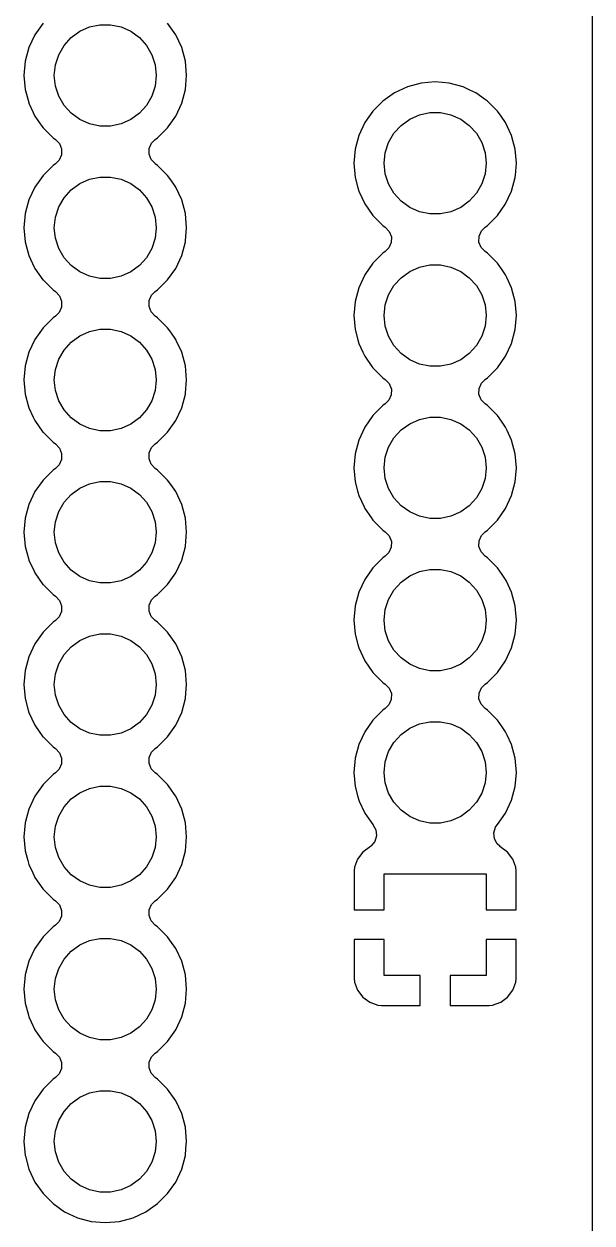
# Model space of a CAD drawing. Extents: x 17 to 170, y -181 to -32.
# Drawn here: x 159.64 to 169.11, y -114.83 to -94.83 of the extents above; entities that cross this region are included whole.
import ezdxf

# ---------------------------------------------------------------- set-up
doc = ezdxf.new("R2010")
doc.units = 0
doc.layers.add('BLACK', color=7, linetype='CONTINUOUS')

msp = doc.modelspace()

# ---------------------------------------------------------------- linework, layer by layer
at = {"layer": 'BLACK', "linetype": 'CONTINUOUS'}
for p, q in [((169.1145, -71.508899), (169.1145, -178.6411)), ((159.961504, -94.8136), (159.825965, -95.007169)), ((160.431239, -95.053327), (160.575, -94.948878)), ((160.575, -94.948878), (160.737336, -94.876602)), ((160.737336, -94.876602), (160.911151, -94.839656)), ((160.911151, -94.839656), (161.088849, -94.839656)), ((161.088849, -94.839656), (161.262664, -94.876602)), ((161.262664, -94.876602), (161.425, -94.948878)), ((161.425, -94.948878), (161.568761, -95.053327)), ((162.174035, -95.007171), (162.038495, -94.813599)), ((159.825961, -95.007177), (159.726098, -95.221333)), ((159.825965, -95.007169), (159.825961, -95.007177)), ((160.223486, -95.339274), (160.312336, -95.185383)), ((160.312336, -95.185383), (160.431239, -95.053327)), ((161.568761, -95.053327), (161.687664, -95.185383)), ((161.687664, -95.185383), (161.776514, -95.339274)), ((162.273903, -95.221337), (162.174035, -95.007171)), ((159.726097, -95.221335), (159.664935, -95.449598)), ((159.726098, -95.221333), (159.726097, -95.221335)), ((160.168575, -95.508275), (160.223486, -95.339274)), ((161.776514, -95.339274), (161.831425, -95.508275)), ((162.335063, -95.449592), (162.273903, -95.221337)), ((159.664935, -95.449598), (159.644341, -95.684994)), ((160.15, -95.685), (160.168575, -95.508275)), ((161.831425, -95.508275), (161.85, -95.685)), ((162.335063, -95.449595), (162.335063, -95.449592)), ((162.335064, -95.449598), (162.335063, -95.449595)), ((162.355659, -95.684994), (162.335064, -95.449598)), ((159.644341, -95.684994), (159.644341, -95.685005)), ((159.644341, -95.685005), (159.664935, -95.920401)), ((160.168575, -95.861725), (160.15, -95.685)), ((161.85, -95.685), (161.831425, -95.861725)), ((162.335064, -95.920401), (162.355659, -95.685005)), ((162.355659, -95.685005), (162.355659, -95.684994)), ((166.499995, -95.794341), (166.264598, -95.814935)), ((166.500005, -95.794341), (166.499995, -95.794341)), ((166.735401, -95.814935), (166.500005, -95.794341)), ((159.664935, -95.920401), (159.723284, -96.138167)), ((160.223486, -96.030726), (160.168575, -95.861725)), ((161.831425, -95.861725), (161.776514, -96.030726)), ((162.273903, -96.148663), (162.335063, -95.920408)), ((162.335063, -95.920408), (162.335064, -95.920401)), ((165.822169, -95.975965), (165.6286, -96.111504)), ((165.822177, -95.975961), (165.822169, -95.975965)), ((166.036333, -95.876098), (165.822177, -95.975961)), ((166.036335, -95.876097), (166.036333, -95.876098)), ((166.264598, -95.814935), (166.036335, -95.876097)), ((166.96366, -95.876096), (166.735401, -95.814935)), ((166.963663, -95.876097), (166.96366, -95.876096)), ((167.080118, -95.930401), (166.963663, -95.876097)), ((167.17783, -95.975965), (167.080118, -95.930401)), ((167.340954, -96.090186), (167.17783, -95.975965)), ((159.723284, -96.138167), (159.726097, -96.148663)), ((159.726097, -96.148663), (159.798858, -96.304699)), ((160.312336, -96.184617), (160.223486, -96.030726)), ((160.431239, -96.316673), (160.312336, -96.184617)), ((161.687664, -96.184617), (161.568761, -96.316673)), ((161.776514, -96.030726), (161.687664, -96.184617)), ((162.174035, -96.36283), (162.273903, -96.148663)), ((165.6286, -96.111504), (165.461504, -96.2786)), ((167.371401, -96.111505), (167.340954, -96.090186)), ((167.538495, -96.278599), (167.371401, -96.111505)), ((159.798858, -96.304699), (159.825965, -96.36283)), ((159.825965, -96.36283), (159.943883, -96.531235)), ((160.575, -96.421122), (160.431239, -96.316673)), ((161.568761, -96.316673), (161.425, -96.421122)), ((162.038495, -96.556401), (162.174035, -96.36283)), ((165.461504, -96.2786), (165.325965, -96.472169)), ((166.075, -96.413878), (166.237336, -96.341602)), ((166.237336, -96.341602), (166.411151, -96.304656)), ((166.411151, -96.304656), (166.588849, -96.304656)), ((166.588849, -96.304656), (166.762664, -96.341602)), ((166.762664, -96.341602), (166.925, -96.413878)), ((167.597474, -96.36283), (167.538495, -96.278599)), ((167.671792, -96.468968), (167.597474, -96.36283)), ((159.943883, -96.531235), (159.961505, -96.556401)), ((159.961505, -96.556401), (160.128599, -96.723495)), ((160.737336, -96.493398), (160.575, -96.421122)), ((160.911151, -96.530344), (160.737336, -96.493398)), ((161.088849, -96.530344), (160.911151, -96.530344)), ((161.262664, -96.493398), (161.088849, -96.530344)), ((161.425, -96.421122), (161.262664, -96.493398)), ((161.871401, -96.723495), (162.038495, -96.556401)), ((165.325961, -96.472177), (165.226098, -96.686333)), ((165.325965, -96.472169), (165.325961, -96.472177)), ((165.812336, -96.650383), (165.931239, -96.518327)), ((165.931239, -96.518327), (166.075, -96.413878)), ((166.925, -96.413878), (167.068761, -96.518327)), ((167.068761, -96.518327), (167.187664, -96.650383)), ((167.674035, -96.472171), (167.671792, -96.468968)), ((167.773903, -96.686337), (167.674035, -96.472171)), ((160.128599, -96.723495), (160.167925, -96.751031)), ((160.167925, -96.751031), (160.235107, -96.821209)), ((161.770925, -96.812181), (161.832073, -96.751032)), ((161.832073, -96.751032), (161.871401, -96.723495)), ((165.226097, -96.686335), (165.164935, -96.914598)), ((165.226098, -96.686333), (165.226097, -96.686335)), ((165.723486, -96.804274), (165.812336, -96.650383)), ((167.187664, -96.650383), (167.276514, -96.804274)), ((167.835063, -96.914592), (167.773903, -96.686337)), ((160.235107, -96.821209), (160.270321, -96.911758)), ((160.270321, -96.911758), (160.268202, -97.00889)), ((161.729678, -96.99824), (161.731797, -96.901108)), ((161.764891, -97.088789), (161.729678, -96.99824)), ((161.731797, -96.901108), (161.770925, -96.812181)), ((165.164935, -96.914598), (165.144341, -97.149994)), ((165.65, -97.15), (165.668575, -96.973275)), ((165.668575, -96.973275), (165.723486, -96.804274)), ((167.276514, -96.804274), (167.331425, -96.973275)), ((167.331425, -96.973275), (167.35, -97.15)), ((167.835063, -96.914595), (167.835063, -96.914592)), ((167.835064, -96.914598), (167.835063, -96.914595)), ((167.855659, -97.149994), (167.835064, -96.914598)), ((160.128603, -97.186501), (159.961504, -97.3536)), ((160.167928, -97.158965), (160.128603, -97.186501)), ((160.229074, -97.097818), (160.167928, -97.158965)), ((160.268202, -97.00889), (160.229074, -97.097818)), ((161.823484, -97.149994), (161.764891, -97.088789)), ((161.832074, -97.158967), (161.823484, -97.149994)), ((161.871401, -97.186505), (161.832074, -97.158967)), ((162.038495, -97.353599), (161.871401, -97.186505)), ((165.144341, -97.149994), (165.144341, -97.150005)), ((165.144341, -97.150005), (165.164935, -97.385401)), ((165.668575, -97.326725), (165.65, -97.15)), ((167.35, -97.15), (167.331425, -97.326725)), ((167.838437, -97.346849), (167.855659, -97.150005)), ((167.855659, -97.150005), (167.855659, -97.149994)), ((159.961504, -97.3536), (159.825965, -97.547169)), ((160.737336, -97.416602), (160.911151, -97.379656)), ((160.911151, -97.379656), (161.088849, -97.379656)), ((161.088849, -97.379656), (161.262664, -97.416602)), ((162.090507, -97.42788), (162.038495, -97.353599)), ((165.164935, -97.385401), (165.210959, -97.557169)), ((165.723486, -97.495726), (165.668575, -97.326725)), ((167.331425, -97.326725), (167.276514, -97.495726)), ((167.773903, -97.613663), (167.835063, -97.385408)), ((167.835063, -97.385408), (167.838437, -97.346849)), ((159.825961, -97.547177), (159.726098, -97.761333)), ((159.825965, -97.547169), (159.825961, -97.547177)), ((160.312336, -97.725383), (160.431239, -97.593327)), ((160.431239, -97.593327), (160.575, -97.488878)), ((160.575, -97.488878), (160.737336, -97.416602)), ((161.262664, -97.416602), (161.425, -97.488878)), ((161.425, -97.488878), (161.568761, -97.593327)), ((161.568761, -97.593327), (161.687664, -97.725383)), ((162.163703, -97.532416), (162.090507, -97.42788)), ((162.174035, -97.547171), (162.163703, -97.532416)), ((162.273903, -97.761337), (162.174035, -97.547171)), ((165.210959, -97.557169), (165.226097, -97.613663)), ((165.812336, -97.649617), (165.723486, -97.495726)), ((167.276514, -97.495726), (167.187664, -97.649617)), ((159.726097, -97.761335), (159.664935, -97.989598)), ((159.726098, -97.761333), (159.726097, -97.761335)), ((160.223486, -97.879274), (160.312336, -97.725383)), ((161.687664, -97.725383), (161.776514, -97.879274)), ((162.335063, -97.989592), (162.273903, -97.761337)), ((165.226097, -97.613663), (165.325965, -97.82783)), ((165.931239, -97.781673), (165.812336, -97.649617)), ((166.075, -97.886122), (165.931239, -97.781673)), ((167.068761, -97.781673), (166.925, -97.886122)), ((167.187664, -97.649617), (167.068761, -97.781673)), ((167.674035, -97.82783), (167.773903, -97.613663)), ((159.664935, -97.989598), (159.644341, -98.224994)), ((160.168575, -98.048275), (160.223486, -97.879274)), ((161.776514, -97.879274), (161.831425, -98.048275)), ((162.335063, -97.989595), (162.335063, -97.989592)), ((162.335064, -97.989598), (162.335063, -97.989595)), ((162.355659, -98.224994), (162.335064, -97.989598)), ((165.325965, -97.82783), (165.461505, -98.021401)), ((166.237336, -97.958398), (166.075, -97.886122)), ((166.411151, -97.995344), (166.237336, -97.958398)), ((166.588849, -97.995344), (166.411151, -97.995344)), ((166.762664, -97.958398), (166.588849, -97.995344)), ((166.925, -97.886122), (166.762664, -97.958398)), ((167.538495, -98.021401), (167.674035, -97.82783)), ((160.15, -98.225), (160.168575, -98.048275)), ((161.831425, -98.048275), (161.85, -98.225)), ((165.461505, -98.021401), (165.628599, -98.188495)), ((165.628599, -98.188495), (165.667925, -98.216031)), ((167.332073, -98.216032), (167.371401, -98.188495)), ((167.371401, -98.188495), (167.538495, -98.021401)), ((159.644341, -98.224994), (159.644341, -98.225005)), ((159.644341, -98.225005), (159.664935, -98.460401)), ((160.168575, -98.401725), (160.15, -98.225)), ((161.85, -98.225), (161.831425, -98.401725)), ((162.336321, -98.446032), (162.355659, -98.225005)), ((162.355659, -98.225005), (162.355659, -98.224994)), ((165.667925, -98.216031), (165.735107, -98.286209)), ((165.735107, -98.286209), (165.770321, -98.376758)), ((165.770321, -98.376758), (165.768202, -98.47389)), ((167.229678, -98.46324), (167.231797, -98.366108)), ((167.231797, -98.366108), (167.270925, -98.277181)), ((167.270925, -98.277181), (167.332073, -98.216032)), ((159.664935, -98.460401), (159.725531, -98.686553)), ((160.223486, -98.570726), (160.168575, -98.401725)), ((160.312336, -98.724617), (160.223486, -98.570726)), ((161.776514, -98.570726), (161.687664, -98.724617)), ((161.831425, -98.401725), (161.776514, -98.570726)), ((162.273903, -98.688663), (162.335063, -98.460408)), ((162.335063, -98.460408), (162.336321, -98.446032)), ((165.729074, -98.562818), (165.667928, -98.623965)), ((165.768202, -98.47389), (165.729074, -98.562818)), ((167.264891, -98.553789), (167.229678, -98.46324)), ((167.332074, -98.623967), (167.264891, -98.553789)), ((159.725531, -98.686553), (159.726097, -98.688663)), ((159.726097, -98.688663), (159.816462, -98.88245)), ((160.431239, -98.856673), (160.312336, -98.724617)), ((161.687664, -98.724617), (161.568761, -98.856673)), ((162.174035, -98.90283), (162.273903, -98.688663)), ((165.628603, -98.651501), (165.461504, -98.8186)), ((165.667928, -98.623965), (165.628603, -98.651501)), ((167.371401, -98.651505), (167.332074, -98.623967)), ((167.538495, -98.818599), (167.371401, -98.651505)), ((159.816462, -98.88245), (159.825965, -98.90283)), ((159.825965, -98.90283), (159.960057, -99.094334)), ((160.575, -98.961122), (160.431239, -98.856673)), ((160.737336, -99.033398), (160.575, -98.961122)), ((161.425, -98.961122), (161.262664, -99.033398)), ((161.568761, -98.856673), (161.425, -98.961122)), ((162.038495, -99.096401), (162.174035, -98.90283)), ((165.461504, -98.8186), (165.325965, -99.012169)), ((165.931239, -99.058327), (166.075, -98.953878)), ((166.075, -98.953878), (166.237336, -98.881602)), ((166.237336, -98.881602), (166.411151, -98.844656)), ((166.411151, -98.844656), (166.588849, -98.844656)), ((166.588849, -98.844656), (166.762664, -98.881602)), ((166.762664, -98.881602), (166.925, -98.953878)), ((166.925, -98.953878), (167.068761, -99.058327)), ((167.614956, -98.927797), (167.538495, -98.818599)), ((167.674034, -99.012169), (167.614956, -98.927797)), ((159.960057, -99.094334), (159.961505, -99.096401)), ((159.961505, -99.096401), (160.128599, -99.263495)), ((160.911151, -99.070344), (160.737336, -99.033398)), ((161.088849, -99.070344), (160.911151, -99.070344)), ((161.262664, -99.033398), (161.088849, -99.070344)), ((161.871401, -99.263495), (162.038495, -99.096401)), ((165.325961, -99.012177), (165.226098, -99.226333)), ((165.325965, -99.012169), (165.325961, -99.012177)), ((165.723486, -99.344274), (165.812336, -99.190383)), ((165.812336, -99.190383), (165.931239, -99.058327)), ((167.068761, -99.058327), (167.187664, -99.190383)), ((167.187664, -99.190383), (167.276514, -99.344274)), ((167.674038, -99.012177), (167.674034, -99.012169)), ((167.695346, -99.057872), (167.674038, -99.012177)), ((167.773903, -99.226337), (167.695346, -99.057872)), ((160.128599, -99.263495), (160.167925, -99.291031)), ((160.167925, -99.291031), (160.235107, -99.361209)), ((160.235107, -99.361209), (160.270321, -99.451758)), ((161.731797, -99.441108), (161.770925, -99.352181)), ((161.770925, -99.352181), (161.832073, -99.291032)), ((161.832073, -99.291032), (161.871401, -99.263495)), ((165.226097, -99.226335), (165.164935, -99.454598)), ((165.226098, -99.226333), (165.226097, -99.226335)), ((165.668575, -99.513275), (165.723486, -99.344274)), ((167.276514, -99.344274), (167.331425, -99.513275)), ((167.835063, -99.454592), (167.773903, -99.226337)), ((160.268202, -99.54889), (160.229074, -99.637818)), ((160.270321, -99.451758), (160.268202, -99.54889)), ((161.729678, -99.53824), (161.731797, -99.441108)), ((161.764891, -99.628789), (161.729678, -99.53824)), ((165.164935, -99.454598), (165.144341, -99.689994)), ((165.65, -99.69), (165.668575, -99.513275)), ((167.331425, -99.513275), (167.35, -99.69)), ((167.835063, -99.454595), (167.835063, -99.454592)), ((167.835064, -99.454598), (167.835063, -99.454595)), ((167.855659, -99.689994), (167.835064, -99.454598)), ((160.128603, -99.726501), (159.961504, -99.8936)), ((160.167928, -99.698965), (160.128603, -99.726501)), ((160.229074, -99.637818), (160.167928, -99.698965)), ((161.832074, -99.698967), (161.764891, -99.628789)), ((161.871401, -99.726505), (161.832074, -99.698967)), ((162.038495, -99.893599), (161.871401, -99.726505)), ((165.144341, -99.689994), (165.144341, -99.690005)), ((165.144341, -99.690005), (165.164935, -99.925401)), ((165.668575, -99.866725), (165.65, -99.69)), ((167.35, -99.69), (167.331425, -99.866725)), ((167.835064, -99.925401), (167.855659, -99.690005)), ((167.855659, -99.690005), (167.855659, -99.689994)), ((159.961504, -99.8936), (159.825965, -100.087169)), ((160.575, -100.028878), (160.737336, -99.956602)), ((160.737336, -99.956602), (160.911151, -99.919656)), ((160.911151, -99.919656), (161.088849, -99.919656)), ((161.088849, -99.919656), (161.262664, -99.956602)), ((161.262664, -99.956602), (161.425, -100.028878)), ((162.090507, -99.96788), (162.038495, -99.893599)), ((162.174034, -100.087169), (162.090507, -99.96788)), ((165.164935, -99.925401), (165.210959, -100.097169)), ((165.723486, -100.035726), (165.668575, -99.866725)), ((167.331425, -99.866725), (167.276514, -100.035726)), ((167.773903, -100.153663), (167.835063, -99.925408)), ((167.835063, -99.925408), (167.835064, -99.925401)), ((159.825961, -100.087177), (159.726098, -100.301333)), ((159.825965, -100.087169), (159.825961, -100.087177)), ((160.312336, -100.265383), (160.431239, -100.133327)), ((160.431239, -100.133327), (160.575, -100.028878)), ((161.425, -100.028878), (161.568761, -100.133327)), ((161.568761, -100.133327), (161.687664, -100.265383)), ((162.174038, -100.087177), (162.174034, -100.087169)), ((162.183594, -100.10767), (162.174038, -100.087177)), ((162.273903, -100.301337), (162.183594, -100.10767)), ((165.210959, -100.097169), (165.226097, -100.153663)), ((165.226097, -100.153663), (165.29533, -100.302134)), ((165.812336, -100.189617), (165.723486, -100.035726)), ((165.931239, -100.321673), (165.812336, -100.189617)), ((167.187664, -100.189617), (167.068761, -100.321673)), ((167.276514, -100.035726), (167.187664, -100.189617)), ((167.674035, -100.36783), (167.773903, -100.153663)), ((159.726097, -100.301335), (159.664935, -100.529598)), ((159.726098, -100.301333), (159.726097, -100.301335)), ((160.223486, -100.419274), (160.312336, -100.265383)), ((161.687664, -100.265383), (161.776514, -100.419274)), ((162.335063, -100.529592), (162.273903, -100.301337)), ((165.29533, -100.302134), (165.325965, -100.36783)), ((165.325965, -100.36783), (165.446237, -100.539597)), ((166.075, -100.426122), (165.931239, -100.321673)), ((167.068761, -100.321673), (166.925, -100.426122)), ((167.538495, -100.561401), (167.674035, -100.36783)), ((159.664935, -100.529598), (159.644341, -100.764994)), ((160.15, -100.765), (160.168575, -100.588275)), ((160.168575, -100.588275), (160.223486, -100.419274)), ((161.776514, -100.419274), (161.831425, -100.588275)), ((161.831425, -100.588275), (161.85, -100.765)), ((162.335063, -100.529595), (162.335063, -100.529592)), ((162.335064, -100.529598), (162.335063, -100.529595)), ((162.355659, -100.764994), (162.335064, -100.529598)), ((165.446237, -100.539597), (165.461505, -100.561401)), ((165.461505, -100.561401), (165.628599, -100.728495)), ((166.237336, -100.498398), (166.075, -100.426122)), ((166.411151, -100.535344), (166.237336, -100.498398)), ((166.588849, -100.535344), (166.411151, -100.535344)), ((166.762664, -100.498398), (166.588849, -100.535344)), ((166.925, -100.426122), (166.762664, -100.498398)), ((167.371401, -100.728495), (167.538495, -100.561401)), ((159.644341, -100.764994), (159.644341, -100.765005)), ((159.644341, -100.765005), (159.664935, -101.000401)), ((160.168575, -100.941725), (160.15, -100.765)), ((161.85, -100.765), (161.831425, -100.941725)), ((162.336321, -100.986032), (162.355659, -100.765005)), ((162.355659, -100.765005), (162.355659, -100.764994)), ((165.628599, -100.728495), (165.667925, -100.756031)), ((165.667925, -100.756031), (165.735107, -100.826209)), ((167.270925, -100.817181), (167.332073, -100.756032)), ((167.332073, -100.756032), (167.371401, -100.728495)), ((159.664935, -101.000401), (159.71614, -101.191505)), ((160.223486, -101.110726), (160.168575, -100.941725)), ((161.831425, -100.941725), (161.776514, -101.110726)), ((162.273903, -101.228663), (162.335063, -101.000408)), ((162.335063, -101.000408), (162.336321, -100.986032)), ((165.735107, -100.826209), (165.770321, -100.916758)), ((165.770321, -100.916758), (165.768202, -101.01389)), ((167.229678, -101.00324), (167.231797, -100.906108)), ((167.231797, -100.906108), (167.270925, -100.817181)), ((159.71614, -101.191505), (159.726097, -101.228663)), ((160.312336, -101.264617), (160.223486, -101.110726)), ((161.776514, -101.110726), (161.687664, -101.264617)), ((165.628603, -101.191501), (165.461504, -101.3586)), ((165.667928, -101.163965), (165.628603, -101.191501)), ((165.729074, -101.102818), (165.667928, -101.163965)), ((165.768202, -101.01389), (165.729074, -101.102818)), ((167.264891, -101.093789), (167.229678, -101.00324)), ((167.332074, -101.163967), (167.264891, -101.093789)), ((167.371401, -101.191505), (167.332074, -101.163967)), ((167.538495, -101.358599), (167.371401, -101.191505)), ((159.726097, -101.228663), (159.799625, -101.386344)), ((159.799625, -101.386344), (159.825965, -101.44283)), ((160.431239, -101.396673), (160.312336, -101.264617)), ((160.575, -101.501122), (160.431239, -101.396673)), ((161.568761, -101.396673), (161.425, -101.501122)), ((161.687664, -101.264617), (161.568761, -101.396673)), ((162.174035, -101.44283), (162.273903, -101.228663)), ((165.461504, -101.3586), (165.325965, -101.552169)), ((166.237336, -101.421602), (166.411151, -101.384656)), ((166.411151, -101.384656), (166.588849, -101.384656)), ((166.588849, -101.384656), (166.762664, -101.421602)), ((167.604476, -101.45283), (167.538495, -101.358599)), ((159.825965, -101.44283), (159.960057, -101.634334)), ((160.737336, -101.573398), (160.575, -101.501122)), ((160.911151, -101.610344), (160.737336, -101.573398)), ((161.262664, -101.573398), (161.088849, -101.610344)), ((161.425, -101.501122), (161.262664, -101.573398)), ((162.038495, -101.636401), (162.174035, -101.44283)), ((165.325961, -101.552177), (165.226098, -101.766333)), ((165.325965, -101.552169), (165.325961, -101.552177)), ((165.812336, -101.730383), (165.931239, -101.598327)), ((165.931239, -101.598327), (166.075, -101.493878)), ((166.075, -101.493878), (166.237336, -101.421602)), ((166.762664, -101.421602), (166.925, -101.493878)), ((166.925, -101.493878), (167.068761, -101.598327)), ((167.068761, -101.598327), (167.187664, -101.730383)), ((167.674034, -101.552169), (167.604476, -101.45283)), ((167.674038, -101.552177), (167.674034, -101.552169)), ((167.69929, -101.60633), (167.674038, -101.552177)), ((159.960057, -101.634334), (159.961505, -101.636401)), ((159.961505, -101.636401), (160.128599, -101.803495)), ((161.088849, -101.610344), (160.911151, -101.610344)), ((161.871401, -101.803495), (162.038495, -101.636401)), ((165.226097, -101.766335), (165.164935, -101.994598)), ((165.226098, -101.766333), (165.226097, -101.766335)), ((165.723486, -101.884274), (165.812336, -101.730383)), ((167.187664, -101.730383), (167.276514, -101.884274)), ((167.773903, -101.766337), (167.69929, -101.60633)), ((167.835063, -101.994592), (167.773903, -101.766337)), ((160.128599, -101.803495), (160.167925, -101.831031)), ((160.167925, -101.831031), (160.235107, -101.901209)), ((160.235107, -101.901209), (160.270321, -101.991758)), ((160.270321, -101.991758), (160.268202, -102.08889)), ((161.729678, -102.07824), (161.731797, -101.981108)), ((161.731797, -101.981108), (161.770925, -101.892181)), ((161.770925, -101.892181), (161.832073, -101.831032)), ((161.832073, -101.831032), (161.871401, -101.803495)), ((165.164935, -101.994598), (165.144341, -102.229994)), ((165.668575, -102.053275), (165.723486, -101.884274)), ((167.276514, -101.884274), (167.331425, -102.053275)), ((167.835063, -101.994595), (167.835063, -101.994592)), ((167.835064, -101.994598), (167.835063, -101.994595)), ((167.855659, -102.229994), (167.835064, -101.994598)), ((160.229074, -102.177818), (160.167928, -102.238965)), ((160.268202, -102.08889), (160.229074, -102.177818)), ((161.764891, -102.168789), (161.729678, -102.07824)), ((161.832074, -102.238967), (161.764891, -102.168789)), ((165.65, -102.23), (165.668575, -102.053275)), ((167.331425, -102.053275), (167.35, -102.23)), ((160.128603, -102.266501), (159.961504, -102.4336)), ((160.167928, -102.238965), (160.128603, -102.266501)), ((161.871401, -102.266505), (161.832074, -102.238967)), ((162.038495, -102.433599), (161.871401, -102.266505)), ((165.144341, -102.229994), (165.144341, -102.230005)), ((165.144341, -102.230005), (165.164935, -102.465401)), ((165.668575, -102.406725), (165.65, -102.23)), ((167.35, -102.23), (167.331425, -102.406725)), ((167.835064, -102.465401), (167.855659, -102.230005)), ((167.855659, -102.230005), (167.855659, -102.229994)), ((159.961504, -102.4336), (159.825965, -102.627169)), ((160.431239, -102.673327), (160.575, -102.568878)), ((160.575, -102.568878), (160.737336, -102.496602)), ((160.737336, -102.496602), (160.911151, -102.459656)), ((160.911151, -102.459656), (161.088849, -102.459656)), ((161.088849, -102.459656), (161.262664, -102.496602)), ((161.262664, -102.496602), (161.425, -102.568878)), ((161.425, -102.568878), (161.568761, -102.673327)), ((162.090507, -102.50788), (162.038495, -102.433599)), ((162.17327, -102.626079), (162.090507, -102.50788)), ((165.164935, -102.465401), (165.210959, -102.637169)), ((165.723486, -102.575726), (165.668575, -102.406725)), ((165.812336, -102.729617), (165.723486, -102.575726)), ((167.276514, -102.575726), (167.187664, -102.729617)), ((167.331425, -102.406725), (167.276514, -102.575726)), ((167.773903, -102.693663), (167.835063, -102.465408)), ((167.835063, -102.465408), (167.835064, -102.465401)), ((159.825961, -102.627177), (159.726098, -102.841333)), ((159.825965, -102.627169), (159.825961, -102.627177)), ((160.312336, -102.805383), (160.431239, -102.673327)), ((161.568761, -102.673327), (161.687664, -102.805383)), ((162.174035, -102.627171), (162.17327, -102.626079)), ((162.273903, -102.841337), (162.174035, -102.627171)), ((165.210959, -102.637169), (165.226097, -102.693663)), ((165.226097, -102.693663), (165.313963, -102.882091)), ((165.931239, -102.861673), (165.812336, -102.729617)), ((167.187664, -102.729617), (167.068761, -102.861673)), ((167.674035, -102.90783), (167.773903, -102.693663)), ((159.726097, -102.841335), (159.664935, -103.069598)), ((159.726098, -102.841333), (159.726097, -102.841335)), ((160.168575, -103.128275), (160.223486, -102.959274)), ((160.223486, -102.959274), (160.312336, -102.805383)), ((161.687664, -102.805383), (161.776514, -102.959274)), ((161.776514, -102.959274), (161.831425, -103.128275)), ((162.335063, -103.069592), (162.273903, -102.841337)), ((165.313963, -102.882091), (165.325965, -102.90783)), ((165.325965, -102.90783), (165.431593, -103.058683)), ((166.075, -102.966122), (165.931239, -102.861673)), ((166.237336, -103.038398), (166.075, -102.966122)), ((166.925, -102.966122), (166.762664, -103.038398)), ((167.068761, -102.861673), (166.925, -102.966122)), ((167.538495, -103.101401), (167.674035, -102.90783)), ((159.664935, -103.069598), (159.644341, -103.304994)), ((160.15, -103.305), (160.168575, -103.128275)), ((161.831425, -103.128275), (161.85, -103.305)), ((162.335063, -103.069595), (162.335063, -103.069592)), ((162.335064, -103.069598), (162.335063, -103.069595)), ((162.355659, -103.304994), (162.335064, -103.069598)), ((165.431593, -103.058683), (165.461505, -103.101401)), ((165.461505, -103.101401), (165.628599, -103.268495)), ((166.411151, -103.075344), (166.237336, -103.038398)), ((166.588849, -103.075344), (166.411151, -103.075344)), ((166.762664, -103.038398), (166.588849, -103.075344)), ((167.371401, -103.268495), (167.538495, -103.101401)), ((159.644341, -103.304994), (159.644341, -103.305005)), ((159.644341, -103.305005), (159.664935, -103.540401)), ((160.168575, -103.481725), (160.15, -103.305)), ((161.85, -103.305), (161.831425, -103.481725)), ((162.335536, -103.535003), (162.355659, -103.305005)), ((162.355659, -103.305005), (162.355659, -103.304994)), ((165.628599, -103.268495), (165.667925, -103.296031)), ((165.667925, -103.296031), (165.735107, -103.366209)), ((165.735107, -103.366209), (165.770321, -103.456758)), ((167.231797, -103.446108), (167.270925, -103.357181)), ((167.270925, -103.357181), (167.332073, -103.296032)), ((167.332073, -103.296032), (167.371401, -103.268495)), ((159.664935, -103.540401), (159.718345, -103.739734)), ((160.223486, -103.650726), (160.168575, -103.481725)), ((161.831425, -103.481725), (161.776514, -103.650726)), ((162.273903, -103.768663), (162.335063, -103.540408)), ((162.335063, -103.540408), (162.335536, -103.535003)), ((165.768202, -103.55389), (165.729074, -103.642818)), ((165.770321, -103.456758), (165.768202, -103.55389)), ((167.229678, -103.54324), (167.231797, -103.446108)), ((167.264891, -103.633789), (167.229678, -103.54324)), ((159.718345, -103.739734), (159.726097, -103.768663)), ((159.726097, -103.768663), (159.811955, -103.952786)), ((160.312336, -103.804617), (160.223486, -103.650726)), ((161.776514, -103.650726), (161.687664, -103.804617)), ((162.174035, -103.98283), (162.273903, -103.768663)), ((165.628603, -103.731501), (165.461504, -103.8986)), ((165.667928, -103.703965), (165.628603, -103.731501)), ((165.729074, -103.642818), (165.667928, -103.703965)), ((167.332074, -103.703967), (167.264891, -103.633789)), ((167.371401, -103.731505), (167.332074, -103.703967)), ((167.538495, -103.898599), (167.371401, -103.731505)), ((159.811955, -103.952786), (159.825965, -103.98283)), ((159.825965, -103.98283), (159.960057, -104.174334)), ((160.431239, -103.936673), (160.312336, -103.804617)), ((160.575, -104.041122), (160.431239, -103.936673)), ((161.568761, -103.936673), (161.425, -104.041122)), ((161.687664, -103.804617), (161.568761, -103.936673)), ((162.038495, -104.176401), (162.174035, -103.98283)), ((165.461504, -103.8986), (165.325965, -104.092169)), ((166.075, -104.033878), (166.237336, -103.961602)), ((166.237336, -103.961602), (166.411151, -103.924656)), ((166.411151, -103.924656), (166.588849, -103.924656)), ((166.588849, -103.924656), (166.762664, -103.961602)), ((166.762664, -103.961602), (166.925, -104.033878)), ((167.614956, -104.007797), (167.538495, -103.898599)), ((159.960057, -104.174334), (159.961505, -104.176401)), ((159.961505, -104.176401), (160.128599, -104.343495)), ((160.737336, -104.113398), (160.575, -104.041122)), ((160.911151, -104.150344), (160.737336, -104.113398)), ((161.088849, -104.150344), (160.911151, -104.150344)), ((161.262664, -104.113398), (161.088849, -104.150344)), ((161.425, -104.041122), (161.262664, -104.113398)), ((161.871401, -104.343495), (162.038495, -104.176401)), ((165.325961, -104.092177), (165.226098, -104.306333)), ((165.325965, -104.092169), (165.325961, -104.092177)), ((165.812336, -104.270383), (165.931239, -104.138327)), ((165.931239, -104.138327), (166.075, -104.033878)), ((166.925, -104.033878), (167.068761, -104.138327)), ((167.068761, -104.138327), (167.187664, -104.270383)), ((167.674034, -104.092169), (167.614956, -104.007797)), ((167.674038, -104.092177), (167.674034, -104.092169)), ((167.687528, -104.121106), (167.674038, -104.092177)), ((167.773903, -104.306337), (167.687528, -104.121106)), ((160.128599, -104.343495), (160.167925, -104.371031)), ((160.167925, -104.371031), (160.235107, -104.441209)), ((161.770925, -104.432181), (161.832073, -104.371032)), ((161.832073, -104.371032), (161.871401, -104.343495)), ((165.226097, -104.306335), (165.164935, -104.534598)), ((165.226098, -104.306333), (165.226097, -104.306335)), ((165.723486, -104.424274), (165.812336, -104.270383)), ((167.187664, -104.270383), (167.276514, -104.424274)), ((167.835063, -104.534592), (167.773903, -104.306337)), ((160.235107, -104.441209), (160.270321, -104.531758)), ((160.270321, -104.531758), (160.268202, -104.62889)), ((161.729678, -104.61824), (161.731797, -104.521108)), ((161.731797, -104.521108), (161.770925, -104.432181)), ((165.164935, -104.534598), (165.144341, -104.769994)), ((165.65, -104.77), (165.668575, -104.593275)), ((165.668575, -104.593275), (165.723486, -104.424274)), ((167.276514, -104.424274), (167.331425, -104.593275)), ((167.331425, -104.593275), (167.35, -104.77)), ((167.835063, -104.534595), (167.835063, -104.534592)), ((167.835064, -104.534598), (167.835063, -104.534595)), ((167.855659, -104.769994), (167.835064, -104.534598)), ((160.167928, -104.778965), (160.128603, -104.806501)), ((160.229074, -104.717818), (160.167928, -104.778965)), ((160.268202, -104.62889), (160.229074, -104.717818)), ((161.764891, -104.708789), (161.729678, -104.61824)), ((161.832074, -104.778967), (161.764891, -104.708789)), ((161.871401, -104.806505), (161.832074, -104.778967)), ((165.144341, -104.769994), (165.144341, -104.770005)), ((165.144341, -104.770005), (165.164935, -105.005401)), ((165.668575, -104.946725), (165.65, -104.77)), ((167.35, -104.77), (167.331425, -104.946725)), ((167.835064, -105.005401), (167.855659, -104.770005)), ((167.855659, -104.770005), (167.855659, -104.769994)), ((159.961504, -104.9736), (159.825965, -105.167169)), ((160.128603, -104.806501), (159.961504, -104.9736)), ((160.737336, -105.036602), (160.911151, -104.999656)), ((160.911151, -104.999656), (161.088849, -104.999656)), ((161.088849, -104.999656), (161.262664, -105.036602)), ((162.038495, -104.973599), (161.871401, -104.806505)), ((162.174035, -105.167171), (162.038495, -104.973599)), ((165.723486, -105.115726), (165.668575, -104.946725)), ((167.331425, -104.946725), (167.276514, -105.115726)), ((159.825961, -105.167177), (159.726098, -105.381333)), ((159.825965, -105.167169), (159.825961, -105.167177)), ((160.431239, -105.213327), (160.575, -105.108878)), ((160.575, -105.108878), (160.737336, -105.036602)), ((161.262664, -105.036602), (161.425, -105.108878)), ((161.425, -105.108878), (161.568761, -105.213327)), ((162.273903, -105.381337), (162.174035, -105.167171)), ((165.164935, -105.005401), (165.210959, -105.177169)), ((165.210959, -105.177169), (165.226097, -105.233663)), ((165.812336, -105.269617), (165.723486, -105.115726)), ((167.276514, -105.115726), (167.187664, -105.269617)), ((167.773903, -105.233663), (167.835063, -105.005408)), ((167.835063, -105.005408), (167.835064, -105.005401)), ((159.726097, -105.381335), (159.664935, -105.609598)), ((159.726098, -105.381333), (159.726097, -105.381335)), ((160.223486, -105.499274), (160.312336, -105.345383)), ((160.312336, -105.345383), (160.431239, -105.213327)), ((161.568761, -105.213327), (161.687664, -105.345383)), ((161.687664, -105.345383), (161.776514, -105.499274)), ((162.335063, -105.609592), (162.273903, -105.381337)), ((165.226097, -105.233663), (165.325965, -105.44783)), ((165.931239, -105.401673), (165.812336, -105.269617)), ((167.187664, -105.269617), (167.068761, -105.401673)), ((167.674035, -105.44783), (167.773903, -105.233663)), ((160.168575, -105.668275), (160.223486, -105.499274)), ((161.776514, -105.499274), (161.831425, -105.668275)), ((165.325965, -105.44783), (165.461505, -105.641401)), ((166.075, -105.506122), (165.931239, -105.401673)), ((166.237336, -105.578398), (166.075, -105.506122)), ((166.411151, -105.615344), (166.237336, -105.578398)), ((166.762664, -105.578398), (166.588849, -105.615344)), ((166.925, -105.506122), (166.762664, -105.578398)), ((167.068761, -105.401673), (166.925, -105.506122)), ((167.538495, -105.641401), (167.674035, -105.44783)), ((159.664935, -105.609598), (159.644341, -105.844994)), ((160.15, -105.845), (160.168575, -105.668275)), ((161.831425, -105.668275), (161.85, -105.845)), ((162.335063, -105.609595), (162.335063, -105.609592)), ((162.335064, -105.609598), (162.335063, -105.609595)), ((162.355659, -105.844994), (162.335064, -105.609598)), ((165.461505, -105.641401), (165.628599, -105.808495)), ((166.588849, -105.615344), (166.411151, -105.615344)), ((167.371401, -105.808495), (167.538495, -105.641401)), ((159.644341, -105.844994), (159.644341, -105.845005)), ((159.644341, -105.845005), (159.664935, -106.080401)), ((160.168575, -106.021725), (160.15, -105.845)), ((161.85, -105.845), (161.831425, -106.021725)), ((162.336292, -106.066363), (162.355659, -105.845005)), ((162.355659, -105.845005), (162.355659, -105.844994)), ((165.628599, -105.808495), (165.667925, -105.836031)), ((165.667925, -105.836031), (165.735107, -105.906209)), ((165.735107, -105.906209), (165.770321, -105.996758)), ((165.770321, -105.996758), (165.768202, -106.09389)), ((167.229678, -106.08324), (167.231797, -105.986108)), ((167.231797, -105.986108), (167.270925, -105.897181)), ((167.270925, -105.897181), (167.332073, -105.836032)), ((167.332073, -105.836032), (167.371401, -105.808495)), ((159.664935, -106.080401), (159.71614, -106.271505)), ((160.223486, -106.190726), (160.168575, -106.021725)), ((160.312336, -106.344617), (160.223486, -106.190726)), ((161.776514, -106.190726), (161.687664, -106.344617)), ((161.831425, -106.021725), (161.776514, -106.190726)), ((162.273903, -106.308663), (162.335063, -106.080408)), ((162.335063, -106.080408), (162.336292, -106.066363)), ((165.729074, -106.182818), (165.667928, -106.243965)), ((165.768202, -106.09389), (165.729074, -106.182818)), ((167.264891, -106.173789), (167.229678, -106.08324)), ((167.332074, -106.243967), (167.264891, -106.173789)), ((159.71614, -106.271505), (159.726097, -106.308663)), ((159.726097, -106.308663), (159.825965, -106.52283)), ((160.431239, -106.476673), (160.312336, -106.344617)), ((161.687664, -106.344617), (161.568761, -106.476673)), ((162.174035, -106.52283), (162.273903, -106.308663)), ((165.628603, -106.271501), (165.461504, -106.4386)), ((165.667928, -106.243965), (165.628603, -106.271501)), ((167.371401, -106.271505), (167.332074, -106.243967)), ((167.538495, -106.438599), (167.371401, -106.271505)), ((159.825965, -106.52283), (159.960057, -106.714334)), ((160.575, -106.581122), (160.431239, -106.476673)), ((160.737336, -106.653398), (160.575, -106.581122)), ((161.425, -106.581122), (161.262664, -106.653398)), ((161.568761, -106.476673), (161.425, -106.581122)), ((162.038495, -106.716401), (162.174035, -106.52283)), ((165.461504, -106.4386), (165.325965, -106.632169)), ((165.931239, -106.678327), (166.075, -106.573878)), ((166.075, -106.573878), (166.237336, -106.501602)), ((166.237336, -106.501602), (166.411151, -106.464656)), ((166.411151, -106.464656), (166.588849, -106.464656)), ((166.588849, -106.464656), (166.762664, -106.501602)), ((166.762664, -106.501602), (166.925, -106.573878)), ((166.925, -106.573878), (167.068761, -106.678327)), ((167.614956, -106.547797), (167.538495, -106.438599)), ((167.674034, -106.632169), (167.614956, -106.547797)), ((159.960057, -106.714334), (159.961505, -106.716401)), ((159.961505, -106.716401), (160.128599, -106.883495)), ((160.911151, -106.690344), (160.737336, -106.653398)), ((161.088849, -106.690344), (160.911151, -106.690344)), ((161.262664, -106.653398), (161.088849, -106.690344)), ((161.871401, -106.883495), (162.038495, -106.716401)), ((165.325961, -106.632177), (165.226098, -106.846333)), ((165.325965, -106.632169), (165.325961, -106.632177)), ((165.812336, -106.810383), (165.931239, -106.678327)), ((167.068761, -106.678327), (167.187664, -106.810383)), ((167.674038, -106.632177), (167.674034, -106.632169)), ((167.700651, -106.689248), (167.674038, -106.632177)), ((167.773903, -106.846337), (167.700651, -106.689248)), ((160.128599, -106.883495), (160.167925, -106.911031)), ((160.167925, -106.911031), (160.235107, -106.981209)), ((160.235107, -106.981209), (160.270321, -107.071758)), ((161.731797, -107.061108), (161.770925, -106.972181)), ((161.770925, -106.972181), (161.832073, -106.911032)), ((161.832073, -106.911032), (161.871401, -106.883495)), ((165.226097, -106.846335), (165.164935, -107.074598)), ((165.226098, -106.846333), (165.226097, -106.846335)), ((165.668575, -107.133275), (165.723486, -106.964274)), ((165.723486, -106.964274), (165.812336, -106.810383)), ((167.187664, -106.810383), (167.276514, -106.964274)), ((167.276514, -106.964274), (167.331425, -107.133275)), ((167.835063, -107.074592), (167.773903, -106.846337)), ((160.268202, -107.16889), (160.229074, -107.257818)), ((160.270321, -107.071758), (160.268202, -107.16889)), ((161.729678, -107.15824), (161.731797, -107.061108)), ((161.764891, -107.248789), (161.729678, -107.15824)), ((165.164935, -107.074598), (165.144341, -107.309994)), ((165.65, -107.31), (165.668575, -107.133275)), ((167.331425, -107.133275), (167.35, -107.31)), ((167.835063, -107.074595), (167.835063, -107.074592)), ((167.835064, -107.074598), (167.835063, -107.074595)), ((167.855659, -107.309994), (167.835064, -107.074598)), ((160.128603, -107.346501), (159.961504, -107.5136)), ((160.167928, -107.318965), (160.128603, -107.346501)), ((160.229074, -107.257818), (160.167928, -107.318965)), ((161.832074, -107.318967), (161.764891, -107.248789)), ((161.871401, -107.346505), (161.832074, -107.318967)), ((162.038495, -107.513599), (161.871401, -107.346505)), ((165.144341, -107.309994), (165.144341, -107.310005)), ((165.144341, -107.310005), (165.164935, -107.545401)), ((165.668575, -107.486725), (165.65, -107.31)), ((167.35, -107.31), (167.331425, -107.486725)), ((167.835064, -107.545401), (167.855659, -107.310005)), ((167.855659, -107.310005), (167.855659, -107.309994)), ((159.961504, -107.5136), (159.825965, -107.707169)), ((160.575, -107.648878), (160.737336, -107.576602)), ((160.737336, -107.576602), (160.911151, -107.539656)), ((160.911151, -107.539656), (161.088849, -107.539656)), ((161.088849, -107.539656), (161.262664, -107.576602)), ((161.262664, -107.576602), (161.425, -107.648878)), ((162.090507, -107.58788), (162.038495, -107.513599)), ((162.15612, -107.681586), (162.090507, -107.58788)), ((165.164935, -107.545401), (165.210959, -107.717169)), ((165.723486, -107.655726), (165.668575, -107.486725)), ((167.331425, -107.486725), (167.276514, -107.655726)), ((167.773903, -107.773663), (167.835063, -107.545408)), ((167.835063, -107.545408), (167.835064, -107.545401)), ((159.825961, -107.707177), (159.726098, -107.921333)), ((159.825965, -107.707169), (159.825961, -107.707177)), ((160.312336, -107.885383), (160.431239, -107.753327)), ((160.431239, -107.753327), (160.575, -107.648878)), ((161.425, -107.648878), (161.568761, -107.753327)), ((161.568761, -107.753327), (161.687664, -107.885383)), ((162.174035, -107.707171), (162.15612, -107.681586)), ((162.273903, -107.921337), (162.174035, -107.707171)), ((165.210959, -107.717169), (165.226097, -107.773663)), ((165.226097, -107.773663), (165.232546, -107.787493)), ((165.232546, -107.787493), (165.325965, -107.98783)), ((165.812336, -107.809617), (165.723486, -107.655726)), ((167.276514, -107.655726), (167.187664, -107.809617)), ((167.674035, -107.98783), (167.773903, -107.773663)), ((159.726097, -107.921335), (159.664935, -108.149598)), ((159.726098, -107.921333), (159.726097, -107.921335)), ((160.223486, -108.039274), (160.312336, -107.885383)), ((161.687664, -107.885383), (161.776514, -108.039274)), ((162.335063, -108.149592), (162.273903, -107.921337)), ((165.325965, -107.98783), (165.461503, -108.181399)), ((165.931239, -107.941673), (165.812336, -107.809617)), ((166.075, -108.046122), (165.931239, -107.941673)), ((167.068761, -107.941673), (166.925, -108.046122)), ((167.187664, -107.809617), (167.068761, -107.941673)), ((167.538495, -108.181401), (167.674035, -107.98783)), ((159.664935, -108.149598), (159.644341, -108.384994)), ((160.168575, -108.208275), (160.223486, -108.039274)), ((161.776514, -108.039274), (161.831425, -108.208275)), ((162.335063, -108.149595), (162.335063, -108.149592)), ((162.335064, -108.149598), (162.335063, -108.149595)), ((162.355659, -108.384994), (162.335064, -108.149598)), ((165.461503, -108.181399), (165.465177, -108.185777)), ((165.465177, -108.185777), (165.467376, -108.189786)), ((165.467376, -108.189786), (165.467741, -108.190307)), ((165.467741, -108.190307), (165.467684, -108.190346)), ((165.467684, -108.190346), (165.511906, -108.270956)), ((166.237336, -108.118398), (166.075, -108.046122)), ((166.411151, -108.155344), (166.237336, -108.118398)), ((166.588849, -108.155344), (166.411151, -108.155344)), ((166.762664, -108.118398), (166.588849, -108.155344)), ((166.925, -108.046122), (166.762664, -108.118398)), ((167.507069, -108.226419), (167.53483, -108.185768)), ((167.53483, -108.185768), (167.538486, -108.181409)), ((167.538486, -108.181409), (167.538495, -108.181401)), ((159.644341, -108.384994), (159.644341, -108.385005)), ((159.644341, -108.385005), (159.664935, -108.620401)), ((160.15, -108.385), (160.168575, -108.208275)), ((160.168575, -108.561725), (160.15, -108.385)), ((161.831425, -108.208275), (161.85, -108.385)), ((161.85, -108.385), (161.831425, -108.561725)), ((162.335064, -108.620401), (162.355659, -108.385005)), ((162.355659, -108.385005), (162.355659, -108.384994)), ((165.522482, -108.367534), (165.495294, -108.460807)), ((165.511906, -108.270956), (165.522482, -108.367534)), ((167.478005, -108.319125), (167.507069, -108.226419)), ((167.486631, -108.415897), (167.478005, -108.319125)), ((160.223486, -108.730726), (160.168575, -108.561725)), ((161.831425, -108.561725), (161.776514, -108.730726)), ((165.422169, -108.545974), (165.292812, -108.64281)), ((165.434482, -108.536576), (165.421679, -108.54532)), ((165.421679, -108.54532), (165.422169, -108.545974)), ((165.495294, -108.460807), (165.434482, -108.536576)), ((167.531633, -108.502001), (167.486631, -108.415897)), ((167.580287, -108.542692), (167.531633, -108.502001)), ((167.577831, -108.545974), (167.580287, -108.542692)), ((167.707187, -108.64281), (167.577831, -108.545974)), ((159.664935, -108.620401), (159.707524, -108.779349)), ((159.707524, -108.779349), (159.726097, -108.848663)), ((160.312336, -108.884617), (160.223486, -108.730726)), ((161.776514, -108.730726), (161.687664, -108.884617)), ((162.273903, -108.848663), (162.335063, -108.620408)), ((162.335063, -108.620408), (162.335064, -108.620401)), ((165.206646, -108.757912), (165.156403, -108.892621)), ((165.29281, -108.642812), (165.206646, -108.757912)), ((165.292812, -108.64281), (165.29281, -108.642812)), ((167.707189, -108.642812), (167.707187, -108.64281)), ((167.793353, -108.757912), (167.707189, -108.642812)), ((167.843596, -108.892621), (167.793353, -108.757912)), ((159.726097, -108.848663), (159.791052, -108.987958)), ((159.791052, -108.987958), (159.825965, -109.06283)), ((160.431239, -109.016673), (160.312336, -108.884617)), ((161.687664, -108.884617), (161.568761, -109.016673)), ((162.174035, -109.06283), (162.273903, -108.848663)), ((165.156401, -108.892628), (165.15, -108.952167)), ((165.15, -108.952167), (165.15, -109.599999)), ((165.156403, -108.892621), (165.156401, -108.892628)), ((165.65, -109.6), (165.65, -109)), ((165.65, -109), (167.35, -109)), ((167.35, -109), (167.35, -109.6)), ((167.843598, -108.892628), (167.843596, -108.892621)), ((167.849999, -108.952167), (167.843598, -108.892628)), ((167.85, -108.952175), (167.849999, -108.952167)), ((167.85, -109.599999), (167.85, -108.952175)), ((159.825965, -109.06283), (159.960057, -109.254334)), ((160.575, -109.121122), (160.431239, -109.016673)), ((160.737336, -109.193398), (160.575, -109.121122)), ((160.911151, -109.230344), (160.737336, -109.193398)), ((161.262664, -109.193398), (161.088849, -109.230344)), ((161.425, -109.121122), (161.262664, -109.193398)), ((161.568761, -109.016673), (161.425, -109.121122)), ((162.038495, -109.256401), (162.174035, -109.06283)), ((159.960057, -109.254334), (159.961505, -109.256401)), ((159.961505, -109.256401), (160.128599, -109.423495)), ((161.088849, -109.230344), (160.911151, -109.230344)), ((161.871401, -109.423495), (162.038495, -109.256401)), ((160.128599, -109.423495), (160.167925, -109.451031)), ((160.167925, -109.451031), (160.235107, -109.521209)), ((160.235107, -109.521209), (160.270321, -109.611758)), ((161.731797, -109.601108), (161.770925, -109.512181)), ((161.770925, -109.512181), (161.832073, -109.451032)), ((161.832073, -109.451032), (161.871401, -109.423495)), ((165.15, -109.599999), (165.150001, -109.6)), ((165.150001, -109.6), (165.65, -109.6)), ((167.35, -109.6), (167.849999, -109.6)), ((167.849999, -109.6), (167.85, -109.599999)), ((160.229074, -109.797818), (160.167928, -109.858965)), ((160.268202, -109.70889), (160.229074, -109.797818)), ((160.270321, -109.611758), (160.268202, -109.70889)), ((161.729678, -109.69824), (161.731797, -109.601108)), ((161.764891, -109.788789), (161.729678, -109.69824)), ((161.832074, -109.858967), (161.764891, -109.788789)), ((160.128603, -109.886501), (159.961504, -110.0536)), ((160.167928, -109.858965), (160.128603, -109.886501)), ((161.871401, -109.886505), (161.832074, -109.858967)), ((162.038495, -110.053599), (161.871401, -109.886505)), ((159.961504, -110.0536), (159.825965, -110.247169)), ((160.431239, -110.293327), (160.575, -110.188878)), ((160.575, -110.188878), (160.737336, -110.116602)), ((160.737336, -110.116602), (160.911151, -110.079656)), ((160.911151, -110.079656), (161.088849, -110.079656)), ((161.088849, -110.079656), (161.262664, -110.116602)), ((161.262664, -110.116602), (161.425, -110.188878)), ((161.425, -110.188878), (161.568761, -110.293327)), ((162.10389, -110.146993), (162.038495, -110.053599)), ((162.174034, -110.247169), (162.10389, -110.146993)), ((165.150001, -110.1), (165.15, -110.100001)), ((165.15, -110.100001), (165.15, -110.747832)), ((165.65, -110.1), (165.150001, -110.1)), ((165.65, -110.7), (165.65, -110.1)), ((167.849999, -110.1), (167.35, -110.1)), ((167.35, -110.1), (167.35, -110.7)), ((167.85, -110.100001), (167.849999, -110.1)), ((167.85, -110.747825), (167.85, -110.100001)), ((159.825961, -110.247177), (159.726098, -110.461333)), ((159.825965, -110.247169), (159.825961, -110.247177)), ((160.312336, -110.425383), (160.431239, -110.293327)), ((161.568761, -110.293327), (161.687664, -110.425383)), ((162.174038, -110.247177), (162.174034, -110.247169)), ((162.178697, -110.257169), (162.174038, -110.247177)), ((162.273903, -110.461337), (162.178697, -110.257169)), ((159.726097, -110.461335), (159.664935, -110.689598)), ((159.726098, -110.461333), (159.726097, -110.461335)), ((160.168575, -110.748275), (160.223486, -110.579274)), ((160.223486, -110.579274), (160.312336, -110.425383)), ((161.687664, -110.425383), (161.776514, -110.579274)), ((161.776514, -110.579274), (161.831425, -110.748275)), ((162.335063, -110.689592), (162.273903, -110.461337)), ((159.664935, -110.689598), (159.644341, -110.924994)), ((160.15, -110.925), (160.168575, -110.748275)), ((161.831425, -110.748275), (161.85, -110.925)), ((162.335063, -110.689595), (162.335063, -110.689592)), ((162.335064, -110.689598), (162.335063, -110.689595)), ((162.355659, -110.924994), (162.335064, -110.689598)), ((165.15, -110.747832), (165.156401, -110.807371)), ((166.25, -110.7), (165.65, -110.7)), ((166.25, -111.199999), (166.25, -110.7)), ((167.35, -110.7), (166.75, -110.7)), ((166.75, -110.7), (166.75, -111.199999)), ((167.843598, -110.807371), (167.849999, -110.747832)), ((167.849999, -110.747832), (167.85, -110.747825)), ((159.644341, -110.924994), (159.644341, -110.925005)), ((159.644341, -110.925005), (159.664935, -111.160401)), ((160.168575, -111.101725), (160.15, -110.925)), ((161.85, -110.925), (161.831425, -111.101725)), ((162.335064, -111.160401), (162.355659, -110.925005)), ((162.355659, -110.925005), (162.355659, -110.924994)), ((165.156401, -110.807371), (165.156403, -110.807378)), ((165.156403, -110.807378), (165.206646, -110.942087)), ((165.206646, -110.942087), (165.29281, -111.057187)), ((167.707189, -111.057187), (167.793353, -110.942087)), ((167.793353, -110.942087), (167.843596, -110.807378)), ((167.843596, -110.807378), (167.843598, -110.807371)), ((159.664935, -111.160401), (159.71204, -111.336203)), ((160.223486, -111.270726), (160.168575, -111.101725)), ((161.831425, -111.101725), (161.776514, -111.270726)), ((162.273903, -111.388663), (162.335063, -111.160408)), ((162.335063, -111.160408), (162.335064, -111.160401)), ((165.29281, -111.057187), (165.292812, -111.057189)), ((165.292812, -111.057189), (165.407912, -111.143353)), ((165.407912, -111.143353), (165.542621, -111.193596)), ((165.542621, -111.193596), (165.542628, -111.193598)), ((165.542628, -111.193598), (165.602167, -111.199999)), ((165.602167, -111.199999), (165.602175, -111.2)), ((165.602175, -111.2), (166.249999, -111.2)), ((166.249999, -111.2), (166.25, -111.199999)), ((166.75, -111.199999), (166.750001, -111.2)), ((166.750001, -111.2), (167.397825, -111.2)), ((167.397825, -111.2), (167.397832, -111.199999)), ((167.397832, -111.199999), (167.457371, -111.193598)), ((167.457371, -111.193598), (167.457378, -111.193596)), ((167.457378, -111.193596), (167.592087, -111.143353)), ((167.592087, -111.143353), (167.707187, -111.057189)), ((167.707187, -111.057189), (167.707189, -111.057187)), ((159.71204, -111.336203), (159.726097, -111.388663)), ((159.726097, -111.388663), (159.765194, -111.472507)), ((160.312336, -111.424617), (160.223486, -111.270726)), ((161.776514, -111.270726), (161.687664, -111.424617)), ((162.174035, -111.60283), (162.273903, -111.388663)), ((159.765194, -111.472507), (159.825965, -111.60283)), ((160.431239, -111.556673), (160.312336, -111.424617)), ((160.575, -111.661122), (160.431239, -111.556673)), ((161.568761, -111.556673), (161.425, -111.661122)), ((161.687664, -111.424617), (161.568761, -111.556673)), ((159.825965, -111.60283), (159.9165, -111.732128)), ((159.9165, -111.732128), (159.961505, -111.796401)), ((159.961505, -111.796401), (160.128599, -111.963495)), ((160.737336, -111.733398), (160.575, -111.661122)), ((160.911151, -111.770344), (160.737336, -111.733398)), ((161.088849, -111.770344), (160.911151, -111.770344)), ((161.262664, -111.733398), (161.088849, -111.770344)), ((161.425, -111.661122), (161.262664, -111.733398)), ((161.871401, -111.963495), (162.038495, -111.796401)), ((162.038495, -111.796401), (162.174035, -111.60283)), ((160.128599, -111.963495), (160.167925, -111.991031)), ((160.167925, -111.991031), (160.235107, -112.061209)), ((161.770925, -112.052181), (161.832073, -111.991032)), ((161.832073, -111.991032), (161.871401, -111.963495)), ((160.235107, -112.061209), (160.270321, -112.151758)), ((160.270321, -112.151758), (160.268202, -112.24889)), ((161.729678, -112.23824), (161.731797, -112.141108)), ((161.731797, -112.141108), (161.770925, -112.052181)), ((160.167928, -112.398965), (160.128603, -112.426501)), ((160.229074, -112.337818), (160.167928, -112.398965)), ((160.268202, -112.24889), (160.229074, -112.337818)), ((161.764891, -112.328789), (161.729678, -112.23824)), ((161.832074, -112.398967), (161.764891, -112.328789)), ((161.871401, -112.426505), (161.832074, -112.398967)), ((159.961504, -112.5936), (159.825965, -112.787169)), ((160.128603, -112.426501), (159.961504, -112.5936)), ((162.038495, -112.593599), (161.871401, -112.426505)), ((162.174035, -112.787171), (162.038495, -112.593599)), ((159.825961, -112.787177), (159.726098, -113.001333)), ((159.825965, -112.787169), (159.825961, -112.787177)), ((160.431239, -112.833327), (160.575, -112.728878)), ((160.575, -112.728878), (160.737336, -112.656602)), ((160.737336, -112.656602), (160.911151, -112.619656)), ((160.911151, -112.619656), (161.088849, -112.619656)), ((161.088849, -112.619656), (161.262664, -112.656602)), ((161.262664, -112.656602), (161.425, -112.728878)), ((161.425, -112.728878), (161.568761, -112.833327)), ((162.273903, -113.001337), (162.174035, -112.787171)), ((160.223486, -113.119274), (160.312336, -112.965383)), ((160.312336, -112.965383), (160.431239, -112.833327)), ((161.568761, -112.833327), (161.687664, -112.965383)), ((161.687664, -112.965383), (161.776514, -113.119274)), ((159.726097, -113.001335), (159.664935, -113.229598)), ((159.726098, -113.001333), (159.726097, -113.001335)), ((160.168575, -113.288275), (160.223486, -113.119274)), ((161.776514, -113.119274), (161.831425, -113.288275)), ((162.335063, -113.229592), (162.273903, -113.001337)), ((159.664935, -113.229598), (159.644341, -113.464994)), ((160.15, -113.465), (160.168575, -113.288275)), ((161.831425, -113.288275), (161.85, -113.465)), ((162.335063, -113.229595), (162.335063, -113.229592)), ((162.335064, -113.229598), (162.335063, -113.229595)), ((162.355659, -113.464994), (162.335064, -113.229598)), ((159.644341, -113.464994), (159.644341, -113.465005)), ((159.644341, -113.465005), (159.664935, -113.700401)), ((160.168575, -113.641725), (160.15, -113.465)), ((161.85, -113.465), (161.831425, -113.641725)), ((162.335063, -113.700408), (162.345297, -113.583437)), ((162.345297, -113.583437), (162.355659, -113.465005)), ((162.355659, -113.465005), (162.355659, -113.464994)), ((159.664935, -113.700401), (159.667614, -113.710401)), ((159.667614, -113.710401), (159.726097, -113.928663)), ((160.223486, -113.810726), (160.168575, -113.641725)), ((161.831425, -113.641725), (161.776514, -113.810726)), ((162.273903, -113.928663), (162.335063, -113.700408)), ((159.726097, -113.928663), (159.825965, -114.14283)), ((160.312336, -113.964617), (160.223486, -113.810726)), ((160.431239, -114.096673), (160.312336, -113.964617)), ((161.687664, -113.964617), (161.568761, -114.096673)), ((161.776514, -113.810726), (161.687664, -113.964617)), ((162.174035, -114.14283), (162.273903, -113.928663)), ((159.825965, -114.14283), (159.961505, -114.336401)), ((160.575, -114.201122), (160.431239, -114.096673)), ((161.568761, -114.096673), (161.425, -114.201122)), ((162.038495, -114.336401), (162.174035, -114.14283)), ((159.961505, -114.336401), (160.128599, -114.503495)), ((160.737336, -114.273398), (160.575, -114.201122)), ((160.911151, -114.310344), (160.737336, -114.273398)), ((161.088849, -114.310344), (160.911151, -114.310344)), ((161.262664, -114.273398), (161.088849, -114.310344)), ((161.425, -114.201122), (161.262664, -114.273398)), ((161.871401, -114.503495), (162.038495, -114.336401)), ((160.128599, -114.503495), (160.32217, -114.639035)), ((161.67783, -114.639035), (161.871401, -114.503495)), ((160.32217, -114.639035), (160.536337, -114.738903)), ((160.536337, -114.738903), (160.764592, -114.800063)), ((160.764592, -114.800063), (160.764595, -114.800063)), ((160.764595, -114.800063), (160.764598, -114.800064)), ((160.764598, -114.800064), (160.999995, -114.820659)), ((161.000005, -114.820659), (161.235401, -114.800064)), ((161.235401, -114.800064), (161.235403, -114.800063)), ((161.235403, -114.800063), (161.235408, -114.800063)), ((161.235408, -114.800063), (161.463663, -114.738903)), ((161.463663, -114.738903), (161.67783, -114.639035)), ((160.999995, -114.820659), (161, -114.820659)), ((161, -114.820659), (161.000005, -114.820659))]:
    msp.add_line(p, q, dxfattribs=at)

doc.saveas('drawing.dxf')
